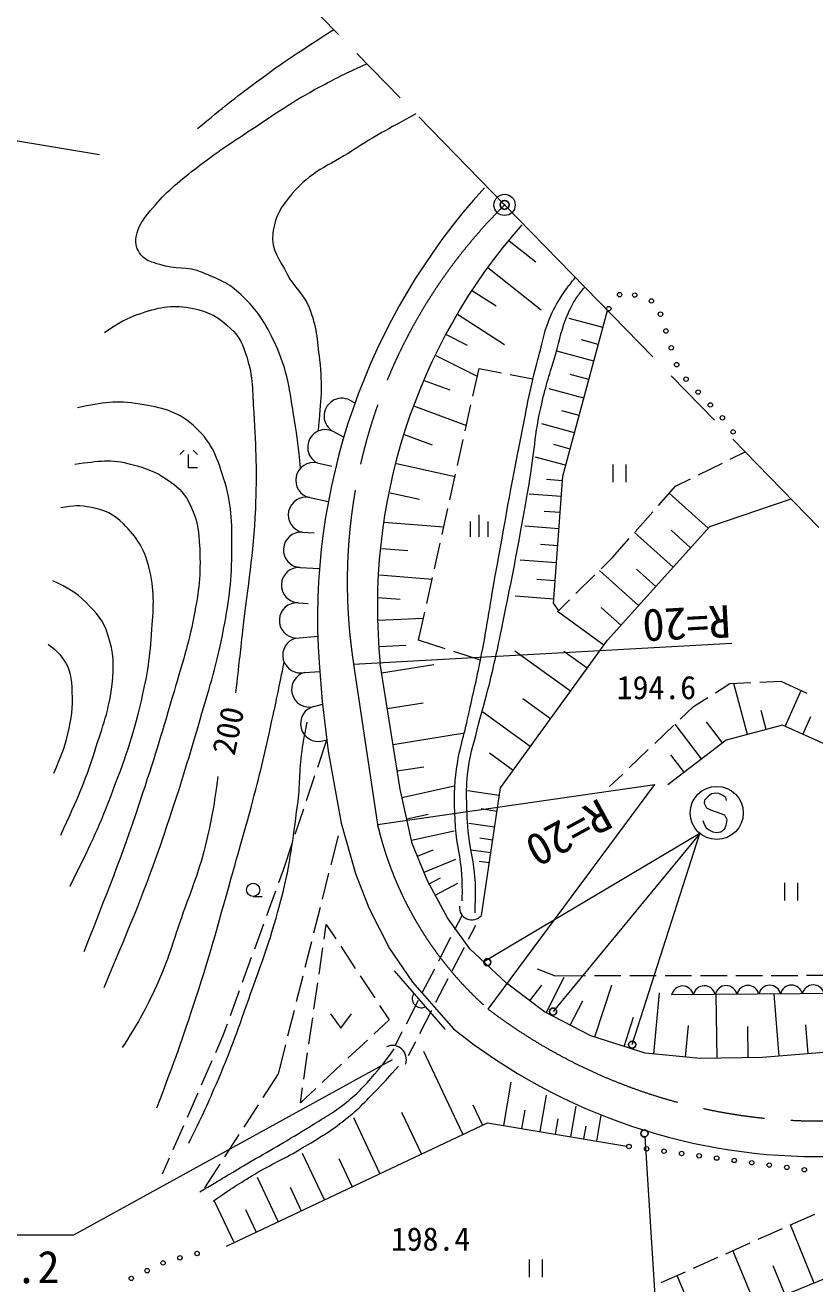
# Model space of a CAD drawing. Units: millimetres at full size, sheet at 1:1000; details may follow other scales. Extents: x 40000 to 680000, y 20000 to 380000.
# Drawn here: x 93309 to 137960, y 261832 to 332982 of the extents above; entities that cross this region are included whole.
import ezdxf
from ezdxf.enums import TextEntityAlignment as Align

# ---------------------------------------------------------------- set-up
doc = ezdxf.new("R2010")
doc.units = ezdxf.units.MM
doc.header["$LTSCALE"] = 1000
doc.header["$PDMODE"] = 32
doc.header["$PDSIZE"] = 500
doc.linetypes.add('CHAIN', pattern=[18.5, 12, -1.5, 3.5, -1.5])
for name, color, linetype, lineweight in [('M-BGD', 7, 'Continuous', 13), ('M-BMK', 2, 'CHAIN', 13), ('M-BMK-SRVR', 3, 'Continuous', 13), ('M-STR-HTXT', 7, 'Continuous', 13), ('M-STR-STRC', 7, 'Continuous', 13)]:
    doc.layers.add(name, color=color, linetype=linetype, lineweight=lineweight)
doc.layers.add('M-BGD-HTXT', color=7, linetype='Continuous')
doc.layers.add('M-OTRS', color=6, linetype='Continuous')
doc.styles.add('ＭＳ ゴシック', font='')
doc.styles.get('ＭＳ ゴシック').set_extended_font_data('MS Gothic')

msp = doc.modelspace()

# ---------------------------------------------------------------- linework, layer by layer
at = {"layer": 'M-BGD'}
for p, q in [((120675, 320794), (122180, 319595)), ((119476, 319289), (122486, 316891)), ((118603, 317972), (119933, 317117)), ((117748, 316641), (120410, 314932)), ((125973, 315890), (124073, 316403)), ((117120, 315489), (118294, 314898)), ((125717, 314940), (124767, 315197)), ((125460, 313990), (123373, 314554)), ((116530, 314316), (118876, 313134)), ((118624, 312002), (118975, 313578)), ((118975, 313578), (120245, 313333)), ((120736, 313239), (122007, 312994)), ((125178, 312946), (124135, 313228)), ((115862, 312904), (117329, 312366)), ((124897, 311903), (122936, 312432)), ((111671, 311778), (111959, 311628)), ((115324, 311437), (118259, 310361)), ((118190, 310050), (118516, 311514)), ((124632, 310923), (123652, 311187)), ((124367, 309942), (122527, 310439)), ((110745, 310006), (111329, 309701)), ((114741, 309848), (116330, 309265)), ((117755, 308098), (118081, 309562)), ((102301, 308964), (102051, 308714)), ((103051, 308714), (102801, 308964)), ((124119, 309022), (123198, 309271)), ((133179, 308441), (134029, 308860)), ((102551, 307964), (102551, 308714)), ((109819, 308233), (110647, 308054)), ((114312, 308213), (117616, 307474)), ((123870, 308102), (122142, 308568)), ((126543, 308155), (126543, 307155)), ((127293, 307155), (127293, 308155)), ((131385, 307558), (132731, 308221)), ((103051, 307964), (102551, 307964)), ((117320, 306146), (117646, 307610)), ((123687, 307229), (122795, 307294)), ((129128, 305838), (130086, 306918)), ((130086, 306918), (130936, 307337)), ((109396, 306278), (110451, 306050)), ((113941, 306552), (115602, 306180)), ((123622, 306336), (121804, 306469)), ((131925, 304541), (129732, 306518)), ((116886, 304193), (117212, 305658)), ((118985, 304053), (118985, 305303)), ((123556, 305427), (122647, 305494)), ((127801, 304342), (128796, 305464)), ((113587, 304888), (116980, 304615)), ((118485, 304053), (118485, 304928)), ((119485, 304053), (119485, 304928)), ((123490, 304518), (121560, 304659)), ((108974, 304323), (109654, 304283)), ((126511, 302887), (127469, 303967)), ((129947, 302347), (127772, 304309)), ((130936, 303444), (129840, 304433)), ((113467, 303400), (114955, 303280)), ((116451, 302241), (116777, 303705)), ((123419, 303553), (122454, 303624)), ((123349, 302588), (121300, 302738)), ((125875, 302259), (126511, 302887)), ((108856, 302327), (109951, 302262)), ((113347, 301911), (116324, 301671)), ((116017, 300289), (116343, 301753)), ((124453, 300853), (125520, 301907)), ((127986, 300172), (125778, 302163)), ((128967, 301260), (127879, 302240)), ((123274, 301564), (122249, 301639)), ((108738, 300330), (109303, 300297)), ((113244, 300634), (114522, 300531)), ((123199, 300539), (121024, 300698)), ((123181, 300293), (123462, 299873)), ((123462, 299873), (124097, 300501)), ((115557, 298225), (115908, 299801)), ((126025, 297941), (123414, 299829)), ((126991, 299068), (125887, 300064)), ((113274, 299354), (115834, 299469)), ((108620, 298334), (109854, 298445)), ((117067, 297734), (115557, 298225)), ((113341, 297861), (114834, 297928)), ((119052, 297087), (117543, 297579)), ((124137, 295330), (121006, 297594)), ((125081, 296635), (123775, 297579)), ((113465, 296374), (116416, 296844)), ((109123, 296398), (109966, 296443)), ((132337, 295244), (133159, 295759)), ((133159, 295759), (134347, 295817)), ((134144, 292885), (133383, 295770)), ((134846, 295842), (136033, 295900)), ((136033, 295900), (137512, 295227)), ((136283, 293346), (137192, 295373)), ((109626, 294462), (110120, 294591)), ((113787, 294351), (115811, 294673)), ((123005, 293765), (121440, 294897)), ((131091, 294462), (131913, 294978)), ((121873, 292200), (119187, 294142)), ((130352, 293756), (131091, 294462)), ((135218, 293168), (134934, 294242)), ((137291, 292894), (137743, 293902)), ((128906, 292374), (129990, 293411)), ((131561, 291506), (130055, 293472)), ((132745, 292414), (131838, 293598)), ((109854, 291047), (110370, 292589)), ((110129, 292527), (110370, 292589)), ((114109, 292327), (118156, 292971)), ((120901, 290857), (119559, 291828)), ((127460, 290993), (128544, 292029)), ((130578, 290754), (129825, 291736)), ((114348, 290822), (115853, 291062)), ((109219, 289150), (109695, 290572)), ((126359, 289941), (127098, 290647)), ((114616, 289323), (117591, 289978)), ((120120, 289437), (118326, 289705)), ((108585, 287253), (109061, 288676)), ((114881, 288116), (116088, 288382)), ((119986, 288540), (119089, 288674)), ((119852, 287643), (118395, 287861)), ((107910, 285236), (108426, 286779)), ((111003, 287155), (110592, 285523)), ((115147, 286909), (117561, 287440)), ((119743, 286915), (119014, 287024)), ((115487, 285999), (116387, 286372)), ((119634, 286187), (118513, 286354)), ((115861, 285100), (117659, 285846)), ((119550, 285626), (118989, 285710)), ((107652, 284525), (107910, 285236)), ((110470, 285038), (110103, 283584)), ((116154, 284442), (116790, 284781)), ((106969, 282646), (107481, 284055)), ((116493, 283805), (117766, 284484)), ((136244, 284495), (136244, 283495)), ((136994, 283495), (136994, 284495)), ((106202, 283731), (106702, 283731)), ((109981, 283099), (109614, 281645)), ((117613, 281865), (118024, 282662)), ((106286, 280766), (106798, 282176)), ((110215, 281314), (110336, 282148)), ((110336, 282148), (110874, 281332)), ((118372, 281309), (118783, 282106)), ((109492, 281160), (109126, 279705)), ((116696, 280088), (117384, 281421)), ((109928, 279335), (110143, 280819)), ((111149, 280914), (111975, 279662)), ((117455, 279532), (118143, 280865)), ((105604, 278886), (106116, 280296)), ((115779, 278310), (116467, 279643)), ((122258, 279635), (123275, 279250)), ((109004, 279220), (108637, 277766)), ((112250, 279244), (113075, 277992)), ((114183, 279534), (117058, 276216)), ((116538, 277754), (117226, 279087)), ((122761, 277159), (123788, 279165)), ((123275, 279250), (124995, 279252)), ((125495, 279253), (126995, 279255)), ((127495, 279256), (128995, 279258)), ((129495, 279259), (130995, 279261)), ((131495, 279262), (132995, 279264)), ((133495, 279265), (134995, 279267)), ((135495, 279268), (136995, 279270)), ((137495, 279271), (138995, 279273)), ((104921, 277006), (105433, 278416)), ((109640, 277356), (109856, 278840)), ((121851, 277821), (122526, 278724)), ((125522, 275787), (126476, 278722)), ((128849, 274817), (129177, 278277)), ((147110, 278304), (129864, 278163)), ((135951, 274705), (135668, 278210)), ((113350, 277574), (113888, 276758)), ((114862, 276533), (115549, 277866)), ((124135, 276456), (124838, 277829)), ((132438, 274583), (132374, 278184)), ((108515, 277281), (108148, 275826)), ((109352, 275377), (109568, 276861)), ((110567, 277089), (111167, 276289)), ((111167, 276289), (111767, 277089)), ((115621, 275977), (116309, 277310)), ((127175, 275250), (127712, 276903)), ((104492, 275825), (104750, 276536)), ((113888, 276758), (113024, 275950)), ((114221, 275291), (114632, 276089)), ((130641, 274647), (130811, 276439)), ((134196, 274615), (134165, 276373)), ((137585, 274837), (137453, 276471)), ((104090, 274910), (104492, 275825)), ((112658, 275608), (111563, 274584)), ((114980, 274736), (115391, 275533)), ((108026, 275342), (107615, 273710)), ((109065, 273397), (109281, 274882)), ((118057, 270286), (115842, 274971)), ((103286, 273079), (103889, 274452)), ((111197, 274243), (110102, 273218)), ((107615, 273710), (106750, 272370)), ((120372, 270785), (120784, 273226)), ((102482, 271247), (103085, 272621)), ((108872, 272069), (108993, 272903)), ((109736, 272877), (108872, 272069)), ((106478, 271950), (105665, 270690)), ((119176, 270815), (118647, 271934)), ((122432, 270437), (122780, 272497)), ((124172, 270143), (124465, 271883)), ((113372, 268072), (111886, 271216)), ((115714, 269179), (114607, 271521)), ((121402, 270611), (121576, 271641)), ((123302, 270290), (123449, 271160)), ((125640, 269895), (125888, 271364)), ((101678, 269416), (102281, 270790)), ((124906, 270019), (125030, 270753)), ((105394, 270270), (104580, 269009)), ((101075, 268043), (101477, 268958)), ((110228, 266585), (108993, 269198)), ((104309, 268589), (103444, 267249)), ((111800, 267329), (111057, 268901)), ((107615, 265351), (106439, 267840)), ((108921, 265968), (108304, 267274)), ((105126, 264174), (104005, 266546)), ((106371, 264762), (105782, 266007)), ((136584, 265164), (137954, 265775)), ((134758, 264350), (136128, 264961)), ((137925, 261876), (136576, 265163)), ((132931, 263535), (134301, 264146)), ((131104, 262721), (132474, 263332)), ((134638, 260527), (133330, 263716)), ((121811, 263201), (121811, 262201)), ((122561, 262201), (122561, 263201)), ((136282, 261202), (135607, 262845)), ((129277, 261907), (130647, 262518)), ((131450, 259219), (130181, 262311))]:
    msp.add_line(p, q, dxfattribs=at)
for points in [[(123181, 300293), (123707, 307496), (126234, 316856)], [(119104, 282651), (120184, 289865), (126231, 298225), (132014, 304640), (136625, 306198)], [(160792, 303702), (158058, 295886), (156901, 291785), (156305, 290102), (154260, 286621), (152843, 283785), (152204, 281106), (152044, 276954), (148450, 276000), (145427, 275470), (135005, 274629), (131484, 274567), (128369, 274863), (125300, 275860), (122683, 277199), (120517, 278820), (118461, 280767), (117183, 282512), (116062, 284615), (115189, 286718), (114512, 289795), (113386, 296872)], [(109927, 296936), (110101, 294743), (110451, 291939), (111176, 287873), (111994, 285022), (112741, 283082), (113910, 280792), (115218, 278876), (117528, 276246)], [(150825, 286821), (136139, 293411), (132949, 292570), (129654, 290046)], [(104687, 263966), (119444, 270942), (127330, 269610)], [(112311, 248491), (115045, 251646), (123247, 255852), (146564, 265422)]]:
    msp.add_lwpolyline(points, dxfattribs=at)
for centre, radius in [((126922, 317746), 125), ((127775, 317724), 125), ((128719, 317394), 125), ((126310, 316955), 125), ((129234, 316647), 125), ((129538, 315694), 125), ((129842, 314741), 125), ((130146, 313789), 125), ((130679, 312971), 125), ((131364, 312242), 125), ((132050, 311514), 125), ((132735, 310786), 125), ((133337, 309990), 125), ((106202, 284106), 375), ((127454, 269593), 125), ((128446, 269462), 125), ((129437, 269331), 125), ((130428, 269200), 125), ((131420, 269069), 125), ((132411, 268938), 125), ((133403, 268807), 125), ((134394, 268676), 125), ((135385, 268545), 125), ((136377, 268414), 125), ((137368, 268283), 125), ((102060, 263303), 125), ((103029, 263548), 125), ((100208, 262575), 125), ((101107, 263013), 125), ((99309, 262137), 125)]:
    msp.add_circle(centre, radius, dxfattribs=at)
at = {"layer": 'M-BGD', "lineweight": 25}
for centre in [(119439, 280010), (123162, 277221), (127633, 275352), (128328, 270332)]:
    msp.add_circle(centre, 200, dxfattribs=at)
at = {"layer": 'M-BGD'}
for centre, radius, start, end in [((145979, 299437), 36138, 137.64212, 183.96892), ((145846, 300105), 32621, 138.55093, 185.6868), ((111208, 310892), 1000, 62.41494, 242.41494), ((110282, 309119), 1000, 62.41494, 242.41494), ((109608, 307256), 1000, 77.80516, 257.80516), ((109185, 305301), 1000, 77.80516, 257.80516), ((108915, 303325), 1000, 86.61836, 266.61836), ((108797, 301329), 1000, 86.61836, 266.61836), ((108679, 299332), 1000, 86.61836, 266.61836), ((108871, 297366), 1000, 104.5675, 284.5675), ((109375, 295430), 1000, 104.5675, 284.5675), ((109878, 293495), 1000, 104.5675, 284.5675), ((118569, 283108), 704, 174.0671, 319.53571), ((115706, 277949), 512, 143.5794, 298.21863), ((130481, 278039), 629, 12.32796, 168.60366), ((131713, 278049), 629, 12.32796, 168.60366), ((132945, 278059), 629, 12.32796, 168.60366), ((134177, 278069), 629, 12.32796, 168.60366), ((135409, 278079), 629, 12.32796, 168.60366), ((136640, 278089), 629, 12.32796, 168.60366), ((137872, 278099), 629, 12.32796, 168.60366), ((138129, 302024), 32999, 231.36938, 310.72774), ((114075, 274515), 790, 340.98221, 114.43363)]:
    msp.add_arc(centre, radius, start, end, dxfattribs=at)
for points, knots in [([(103047, 327132), (104610, 328427), (105053, 328781), (106389, 329773), (108043, 331001), (108641, 331371), (110753, 332734)], [0, 0, 0, 0, 1, 1, 1, 2, 2, 2, 2]), ([(108870, 307930), (108767, 309214), (108713, 309599), (108539, 310658), (108257, 312377), (108177, 313402), (107441, 314981), (106886, 316169), (106471, 316831), (105524, 317738), (104810, 318423), (104240, 318617), (103328, 319000), (102446, 319370), (101824, 319131), (100921, 319444), (100485, 319595), (100152, 319617), (99869, 319982), (99614, 320310), (99520, 320599), (99589, 321010), (99696, 321654), (99970, 321976), (100383, 322482), (101181, 323456), (101734, 323919), (102720, 324702), (103997, 325716), (104773, 326207), (106132, 327109), (107713, 328158), (108586, 328777), (110268, 329656), (111179, 330132), (111499, 330298), (112634, 330805)], [0, 0, 0, 0, 1, 1, 1, 2, 2, 2, 3, 3, 3, 4, 4, 4, 5, 5, 5, 6, 6, 6, 7, 7, 7, 8, 8, 8, 9, 9, 9, 10, 10, 10, 11, 11, 11, 12, 12, 12, 12]), ([(115407, 327961), (113680, 327035), (113180, 326767), (111819, 325894), (110442, 325010), (109466, 324711), (108407, 323463), (107771, 322713), (107426, 322174), (107309, 321197), (107196, 320254), (107697, 319753), (108127, 318907), (108527, 318119), (109042, 317836), (109365, 317014), (109795, 315923), (109817, 315234), (109950, 314069), (110128, 312503), (110035, 311871), (109874, 310033)], [0, 0, 0, 0, 1, 1, 1, 2, 2, 2, 3, 3, 3, 4, 4, 4, 5, 5, 5, 6, 6, 6, 7, 7, 7, 7]), ([(118024, 283487), (118038, 284169), (118028, 284370), (118001, 284936), (117949, 286002), (117703, 286580), (117650, 287646), (117591, 288850), (117533, 289534), (117674, 290731), (117815, 291936), (118071, 292583), (118328, 293769), (118609, 295065), (118791, 295786), (119052, 297087), (119425, 298941), (119558, 299993), (119894, 301854), (120456, 304969), (120739, 306720), (121366, 309822), (121703, 311490), (121850, 312435), (122301, 314075), (122583, 315106), (122634, 315729), (123095, 316693), (123351, 317228), (123522, 317518), (123866, 318001), (124071, 318289), (124147, 318392), (124420, 318717)], [0, 0, 0, 0, 1, 1, 1, 2, 2, 2, 3, 3, 3, 4, 4, 4, 5, 5, 5, 6, 6, 6, 7, 7, 7, 8, 8, 8, 9, 9, 9, 10, 10, 10, 11, 11, 11, 11]), ([(118745, 282804), (118782, 283885), (118808, 284224), (118714, 285125), (118643, 285800), (118517, 286166), (118433, 286839), (118327, 287699), (118297, 288185), (118277, 289051), (118261, 289764), (118265, 290167), (118355, 290874), (118471, 291777), (118648, 292265), (118869, 293148), (119093, 294040), (119253, 294531), (119477, 295423), (119806, 296736), (119966, 297478), (120240, 298804), (120902, 302000), (121244, 303797), (121798, 307013), (122104, 308792), (122108, 309820), (122515, 311578), (122768, 312674), (122973, 313273), (123294, 314351), (123566, 315266), (123618, 315817), (124010, 316688), (124191, 317088), (124302, 317312), (124556, 317669), (124700, 317873), (124756, 317948), (124951, 318172)], [0, 0, 0, 0, 1, 1, 1, 2, 2, 2, 3, 3, 3, 4, 4, 4, 5, 5, 5, 6, 6, 6, 7, 7, 7, 8, 8, 8, 9, 9, 9, 10, 10, 10, 11, 11, 11, 12, 12, 12, 13, 13, 13, 13]), ([(97795, 315612), (98645, 316198), (99018, 316420), (99899, 316710), (100986, 317068), (101699, 317204), (102820, 316967), (103742, 316772), (104257, 316467), (104946, 315822), (105465, 315336), (105620, 314911), (105834, 314233), (106208, 313049), (106158, 312318), (106231, 311078), (106357, 308955), (106415, 307759), (106325, 305634), (106210, 302938), (105897, 301445), (105600, 298763), (105448, 297385), (105400, 296951), (105203, 295235)], [0, 0, 0, 0, 1, 1, 1, 2, 2, 2, 3, 3, 3, 4, 4, 4, 5, 5, 5, 6, 6, 6, 7, 7, 7, 8, 8, 8, 8]), ([(97778, 278591), (99486, 282677), (99991, 283806), (101166, 287237), (102028, 289753), (102458, 291180), (103199, 293734), (103775, 295717), (104146, 296822), (104531, 298851), (104863, 300600), (104992, 301604), (104999, 303384), (105005, 304956), (105007, 305883), (104531, 307380), (104123, 308667), (103818, 309483), (102802, 310371), (101849, 311205), (101034, 311343), (99788, 311563), (98428, 311803), (97751, 311648), (96259, 311353)], [0, 0, 0, 0, 1, 1, 1, 2, 2, 2, 3, 3, 3, 4, 4, 4, 5, 5, 5, 6, 6, 6, 7, 7, 7, 8, 8, 8, 8]), ([(96119, 308175), (97510, 308339), (98128, 308481), (99344, 308152), (100168, 307928), (100649, 307771), (101353, 307287), (101907, 306907), (102228, 306640), (102545, 306048), (103051, 305106), (103126, 304453), (103176, 303384), (103245, 301884), (103131, 301028), (102849, 299552), (102527, 297873), (102204, 296964), (101727, 295323), (101071, 293066), (100685, 291806), (99951, 289574), (98783, 286024), (98298, 284873), (96633, 280601)], [0, 0, 0, 0, 1, 1, 1, 2, 2, 2, 3, 3, 3, 4, 4, 4, 5, 5, 5, 6, 6, 6, 7, 7, 7, 8, 8, 8, 8]), ([(95850, 284316), (97026, 286683), (97376, 287387), (98163, 289434), (98953, 291487), (99375, 292656), (99881, 294797), (100247, 296346), (100373, 297240), (100477, 298828), (100567, 300209), (100655, 301029), (100302, 302368), (100021, 303430), (99638, 304006), (98864, 304787), (98304, 305352), (97834, 305565), (97053, 305721), (96391, 305854), (96048, 305818), (95324, 305698)], [0, 0, 0, 0, 1, 1, 1, 2, 2, 2, 3, 3, 3, 4, 4, 4, 5, 5, 5, 6, 6, 6, 7, 7, 7, 7]), ([(95324, 287190), (96313, 289373), (96640, 290028), (97240, 291934), (97699, 293391), (98051, 294202), (98222, 295720), (98345, 296812), (98330, 297479), (97988, 298524), (97721, 299342), (97363, 299743), (96750, 300347), (96129, 300957), (95752, 301139), (94880, 301562)], [0, 0, 0, 0, 1, 1, 1, 2, 2, 2, 3, 3, 3, 4, 4, 4, 5, 5, 5, 5]), ([(94600, 297986), (95015, 297699), (95191, 297529), (95464, 297145), (95897, 296537), (95916, 296044), (95955, 295299), (96005, 294364), (95907, 293829), (95698, 292916), (95491, 292009), (95339, 291663), (94904, 290672)], [0, 0, 0, 0, 1, 1, 1, 2, 2, 2, 3, 3, 3, 4, 4, 4, 4]), ([(100763, 271779), (101868, 274727), (102161, 275533), (102960, 277972), (103877, 280774), (104278, 282380), (105086, 285216), (105593, 286992), (105883, 287985), (106348, 289773), (106773, 291405), (106970, 292331), (107330, 293979), (107584, 295143), (107663, 295517), (107955, 296965)], [0, 0, 0, 0, 1, 1, 1, 2, 2, 2, 3, 3, 3, 4, 4, 4, 5, 5, 5, 5]), ([(102564, 269784), (103335, 271350), (103538, 271791), (104107, 273103), (104900, 274932), (105264, 275991), (105929, 277870), (106730, 280131), (107234, 281386), (107822, 283712), (108324, 285696), (108432, 286848), (108710, 288876), (108873, 290065), (108794, 290750), (108967, 291937), (109061, 292579), (109093, 292800), (109248, 293573)], [0, 0, 0, 0, 1, 1, 1, 2, 2, 2, 3, 3, 3, 4, 4, 4, 5, 5, 5, 6, 6, 6, 6]), ([(104198, 290515), (103981, 288813), (103896, 288290), (103567, 286893), (103156, 285145), (102734, 284218), (102142, 282523), (101574, 280895), (101344, 279942), (100600, 278387), (99981, 277093), (99709, 276630), (98800, 275185)], [0, 0, 0, 0, 1, 1, 1, 2, 2, 2, 3, 3, 3, 4, 4, 4, 4]), ([(103191, 267039), (104486, 267808), (104811, 268001), (105850, 268617), (107159, 269393), (107912, 269797), (109204, 270601), (110051, 271127), (110554, 271385), (111344, 271993), (112092, 272568), (112452, 272970), (113068, 273685), (113526, 274218), (113684, 274421), (114169, 275108)], [0, 0, 0, 0, 1, 1, 1, 2, 2, 2, 3, 3, 3, 4, 4, 4, 5, 5, 5, 5]), ([(103939, 266511), (105044, 267264), (105353, 267474), (106294, 268036), (107251, 268607), (107840, 268834), (108797, 269406), (109788, 270000), (110362, 270313), (111279, 271016), (112113, 271655), (112514, 272098), (113242, 272855), (113714, 273345), (113873, 273516), (114416, 274142)], [0, 0, 0, 0, 1, 1, 1, 2, 2, 2, 3, 3, 3, 4, 4, 4, 5, 5, 5, 5])]:
    msp.add_open_spline(points, degree=3, knots=knots, dxfattribs=at)
at = {"layer": 'M-BMK'}
for p, q in [((102645, 341050), (120418, 322821)), ((120418, 322821), (138191, 304591)), ((111882, 296852), (113229, 287806))]:
    msp.add_line(p, q, dxfattribs=at)
for centre, radius, start, end in [((141520, 301497), 30000, 134.69996, 188.90573), ((132699, 292382), 20000, 193.22563, 228.69351), ((138257, 302037), 31000, 232.76037, 316.81223)]:
    msp.add_arc(centre, radius, start, end, dxfattribs=at)
at = {"layer": 'M-BMK-SRVR'}
msp.add_circle((120418, 322821), 600, dxfattribs=at)
msp.add_point((120418, 322821), dxfattribs=at)
at = {"layer": 'M-OTRS'}
msp.add_point((120418, 322821), dxfattribs=at)
at = {"layer": 'M-STR-HTXT'}
for p, q in [((97503, 325652), (85571, 327626)), ((111882, 296852), (133272, 298048)), ((113229, 287806), (128907, 290055)), ((119497, 277358), (128907, 290055)), ((96059, 264602), (114075, 274515)), ((73595, 264602), (96059, 264602))]:
    msp.add_line(p, q, dxfattribs=at)
at = {"layer": 'M-STR-STRC'}
for p, q in [((131728, 289178), (131704, 289007)), ((131704, 289007), (131833, 288734)), ((131921, 289386), (131728, 289178)), ((132118, 289525), (131921, 289386)), ((132367, 289575), (132118, 289525)), ((132540, 289551), (132367, 289575)), ((132757, 289442), (132540, 289551)), ((132922, 289330), (132757, 289442)), ((132973, 289163), (132922, 289330)), ((131833, 288734), (132059, 288624)), ((132059, 288624), (132857, 288341)), ((132857, 288341), (132978, 288082)), ((131708, 287845), (131649, 288010)), ((131834, 287579), (131708, 287845)), ((131989, 287468), (131834, 287579)), ((132208, 287356), (131989, 287468)), ((132827, 287518), (132640, 287373)), ((132933, 287741), (132827, 287518)), ((132978, 288082), (132933, 287741)), ((131460, 287291), (119240, 280029)), ((132388, 287330), (132208, 287356)), ((132640, 287373), (132388, 287330)), ((128348, 270133), (129731, 248387))]:
    msp.add_line(p, q, dxfattribs=at)
msp.add_lwpolyline([(127633, 275352), (131460, 287291), (123162, 277221)], dxfattribs=at)
msp.add_circle((132414, 288448), 1500, dxfattribs=at)

# ---------------------------------------------------------------- texts
at = {"layer": 'M-BGD-HTXT', "style": 'ＭＳ ゴシック'}
for s, p in [('194.6', (129003, 295542)), ('198.4', (116231, 264368))]:
    msp.add_text(s, height=1320, dxfattribs=at).set_placement(p, align=Align.MIDDLE_CENTER)
msp.add_text('200', height=1320, rotation=77.983, dxfattribs=at).set_placement((104782, 293102), align=Align.MIDDLE_CENTER)
at = {"layer": 'M-STR-HTXT', "style": 'ＭＳ ゴシック'}
for rotation, p in [(183.201, (130707, 299152)), (208.764, (124039, 287316))]:
    msp.add_text('R=20', height=1833, rotation=rotation, dxfattribs=at).set_placement(p, align=Align.MIDDLE_CENTER)
msp.add_text('L=8.5 W=1.1 H=1.2', height=1833, dxfattribs=at).set_placement((74053, 261320), align=Align.BOTTOM_LEFT)

doc.saveas('drawing.dxf')
